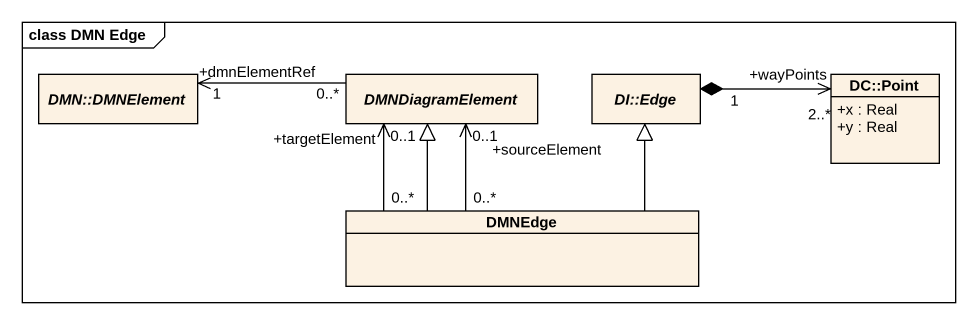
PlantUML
@startuml
mainframe class DMN Edge
hide circle
hide empty members
skinparam classAttributeIconSize 0
abstract class "DMN::DMNElement" as DMN_DMNElement
abstract class DMNDiagramElement
abstract class "DI::Edge" as DI_Edge
class "DC::Point" as DC_Point {
  +x : Real
  +y : Real
}
class DMNEdge
DMNDiagramElement "0..*" -left-> "+dmnElementRef\n1" DMN_DMNElement
DI_Edge "1" *-right-> "+wayPoints\n2..*" DC_Point
DMNEdge -up-|> DMNDiagramElement
DMNEdge "0..*" -up-> "0..1\n+sourceElement" DMNDiagramElement
DMNEdge "0..*" -up-> "+targetElement\n0..1" DMNDiagramElement
DMNEdge -up-|> DI_Edge
@enduml
